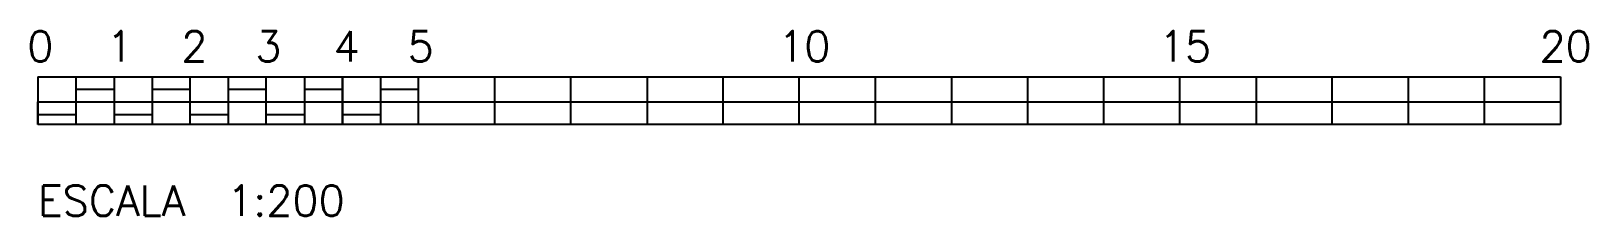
# Model space of a CAD drawing. Extents: x -0.1 to 20.4, y -1.2 to 1.2.
import ezdxf

# ---------------------------------------------------------------- set-up
doc = ezdxf.new("R2010")
doc.units = 0
doc.header["$LTSCALE"] = 15
doc.layers.get('0').update_dxf_attribs({"linetype": 'CONTINUOUS'})
doc.styles.get("Standard").update_dxf_attribs({"font": 'simplex', "height": 4})

msp = doc.modelspace()

# ---------------------------------------------------------------- linework, layer by layer
at = {"color": 0, "linetype": 'CONTINUOUS'}
for p, q in [((0, 0.63), (20, 0.63)), ((0, 0.63), (0, 0)), ((0.5, 0.63), (0.5, 0)), ((1, 0.63), (1, 0)), ((1.5, 0.63), (1.5, 0)), ((2, 0), (2, 0.63)), ((2.5, 0.63), (2.5, 0)), ((3, 0), (3, 0.63)), ((3.5, 0.63), (3.5, 0)), ((4, 0), (4, 0.63)), ((4, 0.63), (4, 0)), ((4.5, 0.63), (4.5, 0)), ((5, 0), (5, 0.63)), ((6, 0), (6, 0.63)), ((7, 0), (7, 0.63)), ((8, 0.63), (8, 0)), ((9, 0), (9, 0.63)), ((10, 0), (10, 0.63)), ((11, 0), (11, 0.63)), ((12, 0.63), (12, 0)), ((13, 0), (13, 0.63)), ((14, 0), (14, 0.63)), ((15, 0), (15, 0.63)), ((16, 0.63), (16, 0)), ((17, 0), (17, 0.63)), ((18, 0), (18, 0.63)), ((19, 0), (19, 0.63)), ((20, 0.63), (20, 0)), ((1, 0.463), (0.5, 0.463)), ((2, 0.463), (1.5, 0.463)), ((3, 0.463), (2.5, 0.463)), ((4, 0.463), (3.5, 0.463)), ((5, 0.463), (4.5, 0.463)), ((0, 0.3), (20, 0.3)), ((0, 0), (0, 0.3)), ((0.5, 0.13), (0, 0.13)), ((20, 0), (0, 0)), ((1.5, 0.13), (1, 0.13)), ((2.5, 0.13), (2, 0.13)), ((3.5, 0.13), (3, 0.13)), ((4.5, 0.13), (4, 0.13))]:
    msp.add_line(p, q, dxfattribs=at)

# ---------------------------------------------------------------- texts
for s, p in [('0', (-0.14, 0.83)), ('1', (0.904, 0.83)), ('2', (1.883, 0.83)), ('3', (2.854, 0.83)), ('4', (3.883, 0.83)), ('5', (4.854, 0.83)), ('10', (9.723, 0.83)), ('15', (14.723, 0.83)), ('20', (19.723, 0.83)), ('ESCALA  1:200', (0, -1.2))]:
    msp.add_text(s, height=0.4, rotation=0, dxfattribs=at).set_placement(p)

doc.saveas('drawing.dxf')
